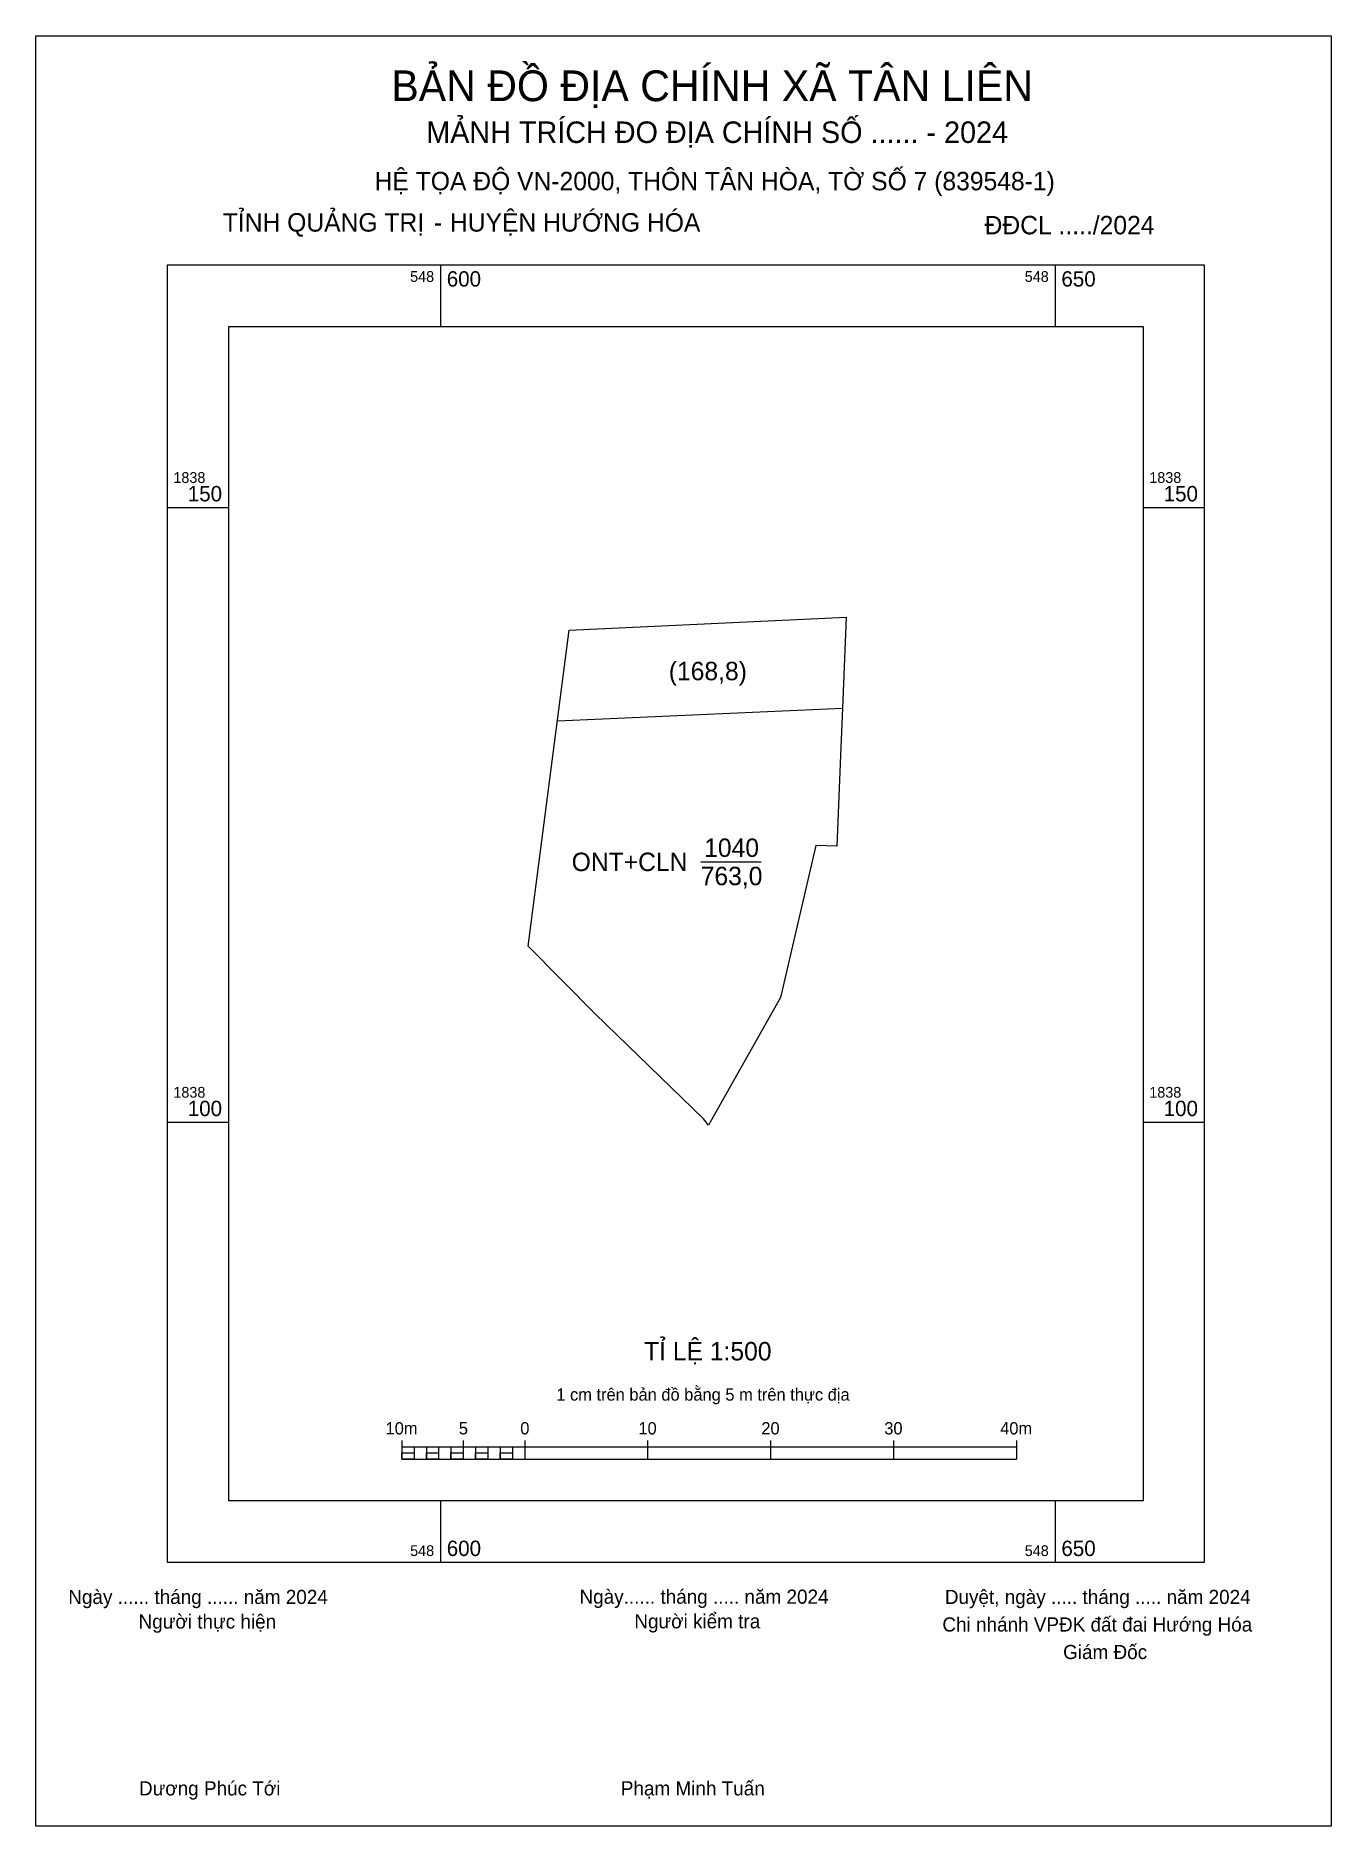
# Model space of a CAD drawing. Extents: x 548567 to 548672, y 1838043 to 1838188.
import ezdxf

# ---------------------------------------------------------------- set-up
doc = ezdxf.new("R2010")
doc.units = 0
for name, color, linetype in [('Level 1', 7, 'Continuous'), ('Level 10', 7, 'Continuous'), ('Level 13', 7, 'Continuous'), ('Level 2', 7, 'Continuous'), ('Level 36', 7, 'Continuous'), ('Level 6', 7, 'Continuous'), ('Level 62', 7, 'Continuous'), ('Level 63', 7, 'Continuous'), ('Level 9', 7, 'Continuous')]:
    doc.layers.add(name, color=color, linetype=linetype)

msp = doc.modelspace()

# ---------------------------------------------------------------- linework, layer by layer
at = {"layer": 'Level 1'}
for p, q in [((548567.07, 1838188.37), (548567.07, 1838188.37)), ((548672.45, 1838042.75), (548672.45, 1838042.75))]:
    msp.add_line(p, q, dxfattribs=at)
at = {"layer": 'Level 10'}
msp.add_lwpolyline([(548607.12, 1838114.31), (548610.45, 1838140.02), (548633, 1838141.09), (548632.7, 1838133.67), (548632.54, 1838129.85), (548632.24, 1838122.46), (548630.53, 1838122.51), (548627.64, 1838110.14), (548621.79, 1838099.76), (548621.38, 1838100.28), (548612.57, 1838108.83)], close=True, dxfattribs=at)
at = {"layer": 'Level 2'}
msp.add_lwpolyline([(548567.07, 1838188.37), (548672.45, 1838188.37), (548672.45, 1838042.75), (548567.07, 1838042.75)], close=True, dxfattribs=at)
at = {"layer": 'Level 36'}
msp.add_line((548609.5, 1838132.64), (548632.7, 1838133.67), dxfattribs=at)
at = {"layer": 'Level 62'}
msp.add_lwpolyline([(548582.76, 1838164.72), (548657.15, 1838164.72), (548657.15, 1838069.22), (548582.76, 1838069.22)], close=True, dxfattribs=at)
at = {"layer": 'Level 63'}
for p, q in [((548567.07, 1838185.87), (548567.07, 1838188.37)), ((548567.07, 1838188.37), (548569.57, 1838188.37)), ((548567.07, 1838185.87), (548567.07, 1838188.37)), ((548567.07, 1838188.37), (548569.57, 1838188.37)), ((548669.95, 1838188.37), (548672.45, 1838188.37)), ((548669.95, 1838188.37), (548672.45, 1838188.37)), ((548672.45, 1838188.37), (548672.45, 1838185.87)), ((548672.45, 1838188.37), (548672.45, 1838185.87)), ((548567.07, 1838185.87), (548567.07, 1838185.87)), ((548567.07, 1838185.87), (548567.07, 1838185.87)), ((548600, 1838169.72), (548600, 1838164.72)), ((548650, 1838169.72), (548650, 1838164.72)), ((548577.76, 1838150), (548582.76, 1838150)), ((548657.15, 1838150), (548662.15, 1838150)), ((548577.76, 1838100), (548582.76, 1838100)), ((548657.15, 1838100), (548662.15, 1838100)), ((548596.84, 1838074.11), (548596.84, 1838072.61)), ((548601.84, 1838074.11), (548601.84, 1838072.61)), ((548606.84, 1838074.11), (548606.84, 1838072.61)), ((548616.84, 1838074.11), (548616.84, 1838072.61)), ((548626.84, 1838074.11), (548626.84, 1838072.61)), ((548636.84, 1838074.11), (548636.84, 1838072.61)), ((548646.84, 1838074.11), (548646.84, 1838072.61)), ((548596.84, 1838073.61), (548646.84, 1838073.61)), ((548596.84, 1838072.61), (548646.84, 1838072.61)), ((548597.84, 1838073.61), (548597.84, 1838072.61)), ((548598.84, 1838073.61), (548598.84, 1838072.61)), ((548599.84, 1838073.61), (548599.84, 1838072.61)), ((548600.84, 1838073.61), (548600.84, 1838072.61)), ((548601.84, 1838073.61), (548601.84, 1838072.61)), ((548602.84, 1838073.61), (548602.84, 1838072.61)), ((548603.84, 1838073.61), (548603.84, 1838072.61)), ((548604.84, 1838073.61), (548604.84, 1838072.61)), ((548605.84, 1838073.61), (548605.84, 1838072.61)), ((548606.84, 1838073.61), (548606.84, 1838072.61)), ((548600, 1838069.22), (548600, 1838064.22)), ((548650, 1838069.22), (548650, 1838064.22)), ((548567.07, 1838042.75), (548567.07, 1838045.25)), ((548567.07, 1838042.75), (548567.07, 1838045.25)), ((548672.45, 1838045.25), (548672.45, 1838042.75)), ((548672.45, 1838045.25), (548672.45, 1838042.75)), ((548569.57, 1838042.75), (548567.07, 1838042.75)), ((548569.57, 1838042.75), (548567.07, 1838042.75)), ((548672.45, 1838042.75), (548669.95, 1838042.75)), ((548672.45, 1838042.75), (548669.95, 1838042.75))]:
    msp.add_line(p, q, dxfattribs=at)
for points in [[(548577.76, 1838169.72), (548577.76, 1838064.22), (548662.15, 1838064.22), (548662.15, 1838169.72)], [(548596.84, 1838073.11), (548597.84, 1838073.11), (548597.84, 1838072.61), (548596.84, 1838072.61)], [(548596.84, 1838073.11), (548597.84, 1838073.11), (548597.84, 1838072.61), (548596.84, 1838072.61)], [(548598.84, 1838073.11), (548599.84, 1838073.11), (548599.84, 1838072.61), (548598.84, 1838072.61)], [(548600.84, 1838073.11), (548601.84, 1838073.11), (548601.84, 1838072.61), (548600.84, 1838072.61)], [(548602.84, 1838073.11), (548603.84, 1838073.11), (548603.84, 1838072.61), (548602.84, 1838072.61)], [(548604.84, 1838073.11), (548605.84, 1838073.11), (548605.84, 1838072.61), (548604.84, 1838072.61)]]:
    msp.add_lwpolyline(points, close=True, dxfattribs=at)
at = {"layer": 'Level 9'}
msp.add_line((548621.16, 1838121.18), (548626.07, 1838121.18), dxfattribs=at)

# ---------------------------------------------------------------- texts
at = {"layer": 'Level 1'}
msp.add_text('(168,8)', height=1.5, dxfattribs=at).set_placement((548618.56, 1838135.95))
at = {"layer": 'Level 13'}
for s, p in [('ONT+CLN', (548610.66, 1838120.43)), ('1040', (548621.44, 1838121.58)), ('763,0', (548621.16, 1838119.28))]:
    msp.add_text(s, height=1.5, dxfattribs=at).set_placement(p)
at = {"layer": 'Level 6'}
for s, p in [('HỆ TỌA ÐỘ VN-2000, THÔN TÂN HÒA, TỜ SỐ 7 (839548-1)', (548594.63, 1838175.8)), ('TỈ LỆ 1:500', (548616.55, 1838080.63))]:
    msp.add_text(s, height=1.5, dxfattribs=at).set_placement(p)
at = {"layer": 'Level 63'}
for s, height, p in [('BẢN ĐỒ ĐỊA CHÍNH XÃ TÂN LIÊN', 2.5, (548595.99, 1838183.05)), ('MẢNH TRÍCH ĐO ĐỊA CHÍNH SỐ ...... - 2024', 1.75, (548598.83, 1838179.65)), ('TỈNH QUẢNG TRỊ', 1.5, (548582.28, 1838172.44)), (' HUYỆN HƯỚNG HÓA', 1.5, (548600.2, 1838172.44)), ('-', 1.5, (548599.46, 1838172.44)), ('ĐĐCL ...../2024', 1.5, (548644.25, 1838172.22)), ('548', 0.875, (548597.52, 1838168.35)), ('600', 1.25, (548600.5, 1838167.97)), ('548', 0.875, (548647.52, 1838168.35)), ('650', 1.25, (548650.5, 1838167.97)), ('1838', 0.875, (548578.26, 1838152)), ('1838', 0.875, (548657.65, 1838152)), ('150', 1.25, (548579.43, 1838150.5)), ('150', 1.25, (548658.82, 1838150.5)), ('1838', 0.875, (548578.26, 1838102)), ('1838', 0.875, (548657.65, 1838102)), ('100', 1.25, (548579.43, 1838100.5)), ('100', 1.25, (548658.82, 1838100.5)), ('1 cm trên bản đồ bằng 5 m trên thực địa', 1, (548609.41, 1838077.36)), ('10m', 1, (548595.52, 1838074.61)), ('5', 1, (548601.48, 1838074.61)), ('0', 1, (548606.48, 1838074.61)), ('10', 1, (548616.09, 1838074.61)), ('20', 1, (548626.09, 1838074.61)), ('30', 1, (548636.09, 1838074.61)), ('40m', 1, (548645.52, 1838074.61)), ('548', 0.875, (548597.52, 1838064.72)), ('600', 1.25, (548600.5, 1838064.72)), ('548', 0.875, (548647.52, 1838064.72)), ('650', 1.25, (548650.5, 1838064.72)), ('Ngày ...... tháng ...... năm 2024', 1.15, (548569.71, 1838060.82)), ('Ngày...... tháng ..... năm 2024', 1.15, (548611.3, 1838060.84)), ('Duyệt, ngày ..... tháng ..... năm 2024', 1.15, (548641.02, 1838060.82)), ('Người thực hiện', 1.15, (548575.43, 1838058.82)), ('Người kiểm tra', 1.15, (548615.76, 1838058.84)), ('Chi nhánh VPĐK đất đai Hướng Hóa', 1.15, (548640.82, 1838058.58)), ('Giám Đốc', 1.15, (548650.64, 1838056.34)), ('Dương Phúc Tới', 1.15, (548575.46, 1838045.25)), ('Phạm Minh Tuấn', 1.15, (548614.66, 1838045.25))]:
    msp.add_text(s, height=height, dxfattribs=at).set_placement(p)

doc.saveas('drawing.dxf')
